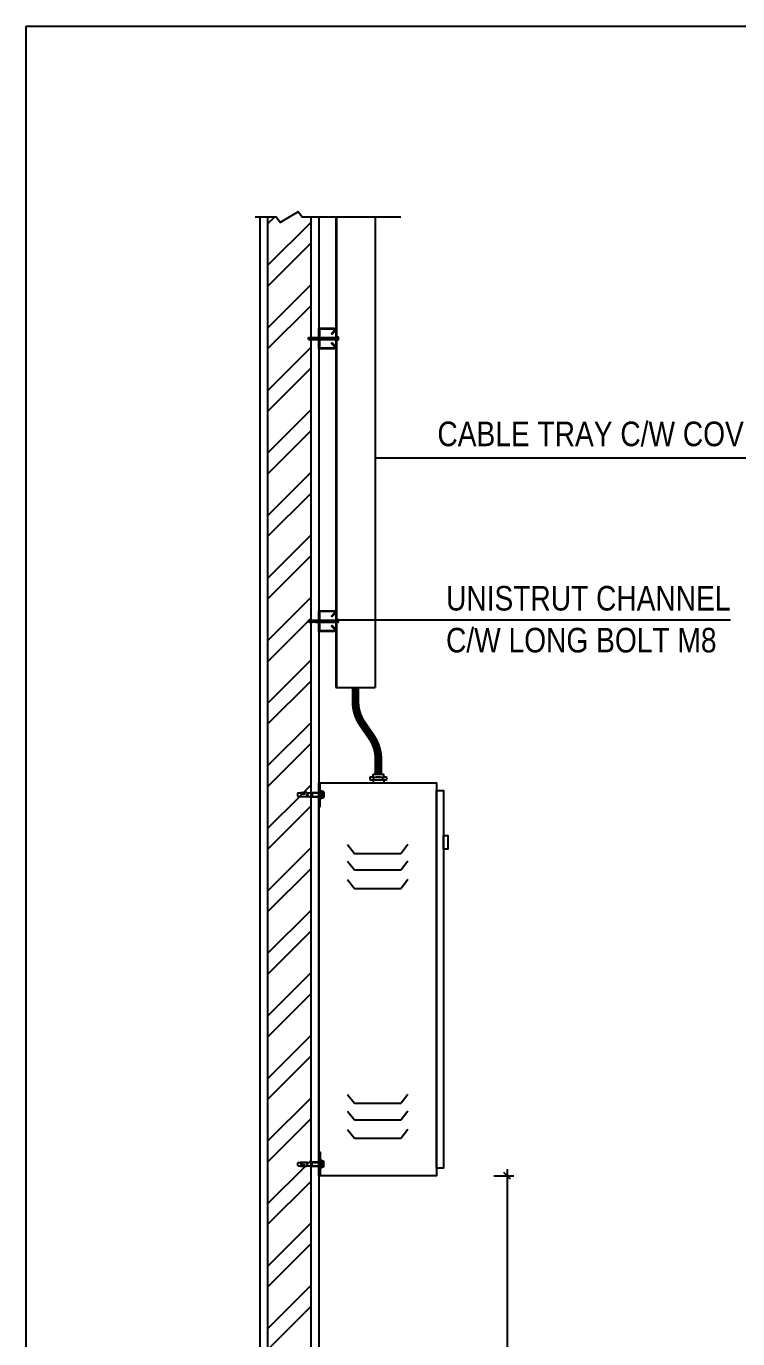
# Model space of a CAD drawing. Header units: inches. Extents: x -259 to 18436, y -3316 to 2573.
# Drawn here: x -259 to 812, y 596 to 2573 of the extents above; entities that cross this region are included whole.
import ezdxf
from ezdxf.lldxf.tags import DXFTag

# ---------------------------------------------------------------- set-up
doc = ezdxf.new("R2010")
doc.units = ezdxf.units.IN
doc.header["$MEASUREMENT"] = 0
doc.layers.get('Defpoints').update_dxf_attribs({"color": 250})
doc.layers.add('ARC - CONCRETE', color=4, linetype='Continuous')
doc.layers.add('TID-E-TEXT-1', color=15, linetype='Continuous')
doc.styles.add('ISO14', font='ARIALN.TTF')
doc.styles.get("Standard").update_dxf_attribs({"font": 'arial.ttf'})
doc.styles.add('TX-AN', font='ARIALN.TTF')
tags = doc.linetypes.add('HIDDEN', pattern=[0.375, 0.25, -0.125]).pattern_tags.tags
tags[6:7] = [DXFTag(74, 4), DXFTag(75, 0), DXFTag(340, '0'), DXFTag(46, 1.0), DXFTag(50, 0.0), DXFTag(44, 0.0), DXFTag(45, 0.0)]
tags[4:5] = [DXFTag(74, 4), DXFTag(75, 0), DXFTag(340, '0'), DXFTag(46, 1.0), DXFTag(50, 0.0), DXFTag(44, 0.0), DXFTag(45, 0.0)]
doc.dimstyles.get("Standard").update_dxf_attribs({"dimtxt": 0.18, "dimasz": 0.18, "dimexe": 0.18, "dimexo": 0.0625, "dimgap": 0.09, "dimtad": 1, "dimtih": 1, "dimtoh": 1, "dimdec": 4, "dimdsep": 46, "dimtxsty": 'Standard', "dimcen": 0.09, "dimazin": 3, "dimtfac": 1, "dimtdec": 4, "dimtmove": 0, "dimatfit": 3, "dimfxl": 1, "dimtolj": 1})
doc.dimstyles.new('TID-100', dxfattribs={"dimscale": 100, "dimtxt": 2.5, "dimasz": 1.3, "dimexe": 1, "dimexo": 0.625, "dimgap": 1, "dimtad": 1, "dimzin": 4, "dimdsep": 46, "dimtxsty": 'ISO14', "dimblk": 'OBLIQUE', "dimcen": 2.5, "dimdle": 1, "dimazin": 3, "dimtfac": 0.5, "dimtmove": 2, "dimatfit": 3, "dimfxl": 2, "dimfxlon": 1, "dimtolj": 1, "dimlwd": -1, "dimlwe": -1})

# ---------------------------------------------------------------- blocks, each defined once
blk = doc.blocks.new('_OBLIQUE')
at = {"color": 0, "linetype": 'ByBlock'}
blk.add_line((-0.5, -0.5), (0.5, 0.5), dxfattribs=at)
blk = doc.blocks.new('*D3')
at = {"color": 7}
for p, q in [((465, 851.4), (465, 39.2)), ((445, 841.4), (475, 841.4)), ((445, 49.2), (475, 49.2))]:
    blk.add_line(p, q, dxfattribs=at)
at = {"layer": 'Defpoints', "color": 0}
for p in [(389, 841.4), (389, 49.2), (465, 49.2)]:
    blk.add_point(p, dxfattribs=at)
at = {"color": 7, "xscale": 10, "yscale": 10, "zscale": 10}
for p, rotation in [((465, 841.4), 90), ((465, 49.2), 270)]:
    blk.add_blockref('_OBLIQUE', p, dxfattribs=dict(at, rotation=rotation))
at = {"color": 15, "insert": (442.3, 445.3), "char_height": 25, "attachment_point": 5, "rotation": 90, "style": 'ISO14'}
blk.add_mtext('\\A1;1000', dxfattribs=at)

msp = doc.modelspace()

# ---------------------------------------------------------------- hatches: boundary and pattern name
at = {"layer": 'ARC - CONCRETE'}
h = msp.add_hatch(dxfattribs=at)
h.set_pattern_fill('ANSI32', color=8, scale=177.6, style=0)
h.set_pattern_definition([(45, (-389.244, -3932.395), (-47.0933, 47.0933), []), (45, (-357.85, -3932.395), (-47.0933, 47.0933), [])])
edge = h.paths.add_edge_path()
edge.add_line((169.2235, 2285.2095), (104.1035, 2285.2095))
edge.add_line((104.1035, 2285.2095), (104.1035, 49.2467))
edge.add_line((104.1035, 49.2467), (169.2235, 49.2467))
edge.add_line((169.2235, 49.2467), (169.2235, 269.4229))
edge.add_line((169.2235, 269.4229), (165.6768, 269.4229))
edge.add_arc((167.1601, 270.8819), 2.0806, 82.6855811, 224.5261131, ccw=False)
edge.add_line((167.425, 272.9455), (167.425, 272.3409))
edge.add_line((167.425, 272.3409), (169.2235, 272.3409))
edge.add_line((169.2235, 272.3409), (169.2235, 562.2984))
edge.add_line((169.2235, 562.2984), (165.6768, 562.2984))
edge.add_arc((167.1601, 563.7574), 2.0806, 82.6855811, 224.5261131, ccw=False)
edge.add_line((167.425, 565.821), (167.425, 565.2163))
edge.add_line((167.425, 565.2163), (169.2235, 565.2163))
edge.add_line((169.2235, 565.2163), (169.2235, 856.4531))
edge.add_line((169.2235, 856.4531), (163.4895, 856.4531))
edge.add_line((163.4895, 856.4531), (163.4895, 855.7115))
edge.add_line((163.4895, 855.7115), (161.9956, 856.1992))
edge.add_line((161.9956, 856.1992), (152.7034, 856.1992))
edge.add_line((152.7034, 856.1992), (153.2418, 856.4531))
edge.add_line((153.2418, 856.4531), (150.0601, 856.4531))
edge.add_arc((153.2567, 859.1171), 4.1612, 140.1927147, 219.8072853, ccw=False)
edge.add_line((150.0601, 861.7811), (153.7865, 861.7811))
edge.add_line((153.7865, 861.7811), (153.7865, 862.035))
edge.add_line((153.7865, 862.035), (164.2585, 862.035))
edge.add_line((164.2585, 862.035), (164.2585, 861.7811))
edge.add_line((164.2585, 861.7811), (169.2235, 861.7811))
edge.add_line((169.2235, 861.7811), (169.2235, 1412.9331))
edge.add_line((169.2235, 1412.9331), (163.4895, 1412.9331))
edge.add_line((163.4895, 1412.9331), (163.4895, 1412.6792))
edge.add_line((163.4895, 1412.6792), (153.7865, 1412.6792))
edge.add_line((153.7865, 1412.6792), (153.7865, 1412.9331))
edge.add_line((153.7865, 1412.9331), (150.0601, 1412.9331))
edge.add_arc((153.2567, 1415.5971), 4.1612, 140.1927147, 219.8072853, ccw=False)
edge.add_line((150.0601, 1418.2611), (153.7865, 1418.2611))
edge.add_line((153.7865, 1418.2611), (153.7865, 1418.515))
edge.add_line((153.7865, 1418.515), (161.9956, 1418.515))
edge.add_line((161.9956, 1418.515), (164.2585, 1419.2537))
edge.add_line((164.2585, 1419.2537), (164.2585, 1418.2611))
edge.add_line((164.2585, 1418.2611), (169.2235, 1418.2611))
edge.add_line((169.2235, 1418.2611), (169.2235, 1675.3687))
edge.add_line((169.2235, 1675.3687), (165.6768, 1675.3687))
edge.add_arc((167.1601, 1676.8276), 2.0806, 82.6855811, 224.5261131, ccw=False)
edge.add_line((167.425, 1678.8913), (167.425, 1678.2866))
edge.add_line((167.425, 1678.2866), (169.2235, 1678.2866))
edge.add_line((169.2235, 1678.2866), (169.2235, 2100.9824))
edge.add_line((169.2235, 2100.9824), (165.6768, 2100.9824))
edge.add_arc((167.1601, 2102.4414), 2.0806, 82.6855811, 224.5261131, ccw=False)
edge.add_line((167.425, 2104.5051), (167.425, 2103.9004))
edge.add_line((167.425, 2103.9004), (169.2235, 2103.9004))
edge.add_line((169.2235, 2103.9004), (169.2235, 2285.2095))

# ---------------------------------------------------------------- linework, layer by layer
for p, q in [((206.8397, 2285.2095), (206.8397, 1577.0138)), ((266.0397, 2285.2095), (266.0397, 1577.0138)), ((182.3955, 2104.0398), (206.8397, 2104.0398)), ((182.3955, 2100.843), (206.8397, 2100.843)), ((182.3955, 1678.426), (206.8397, 1678.426)), ((182.3955, 1675.2292), (206.8397, 1675.2292)), ((206.8397, 1577.0138), (266.0397, 1577.0138)), ((262.9628, 1441.968), (262.9628, 1446.1774)), ((262.9628, 1446.1774), (278.9488, 1446.1774)), ((278.9488, 1441.968), (278.9488, 1446.1774)), ((262.9628, 1437.5665), (262.9628, 1433.3571)), ((264.1241, 1438.0725), (264.1241, 1441.4621)), ((277.7875, 1438.0725), (277.7875, 1441.4621)), ((278.9488, 1437.5665), (278.9488, 1433.3571)), ((183.707, 1416.179), (184.3972, 1416.4035)), ((185.705, 1415.0152), (185.0149, 1414.7907)), ((185.6547, 1417.9519), (188.3311, 1417.9519)), ((185.6547, 1413.2423), (188.3311, 1413.2423)), ((183.707, 858.5352), (184.3972, 858.3107)), ((185.705, 859.699), (185.0149, 859.9235)), ((185.6547, 861.4719), (188.3311, 861.4719)), ((185.6547, 856.7623), (188.3311, 856.7623))]:
    msp.add_line(p, q)
at = {"color": 8, "linetype": 'HIDDEN', "ltscale": 0.25}
for p, q in [((208.0237, 2285.2095), (208.0237, 1577.0138)), ((165.5618, 2103.7734), (167.425, 2103.7734)), ((165.5618, 2101.1094), (167.425, 2101.1094)), ((167.425, 2102.7906), (167.425, 2103.9004)), ((167.425, 2103.9004), (172.2765, 2103.9004)), ((168.6719, 2102.2025), (167.425, 2102.7906)), ((168.6719, 2101.826), (167.425, 2101.2379)), ((167.425, 2100.9824), (167.425, 2101.2379)), ((167.425, 2100.9824), (171.5296, 2100.9824)), ((170.8677, 2102.0143), (168.6719, 2102.2025)), ((170.8677, 2102.0143), (168.6719, 2101.826)), ((172.2765, 2103.346), (171.5296, 2103.1021)), ((172.2765, 2102.8583), (171.5296, 2103.1021)), ((172.2765, 2100.7386), (171.5296, 2100.9824)), ((172.2765, 2100.7386), (172.2765, 2103.9004)), ((172.2765, 2103.7734), (181.0635, 2103.7734)), ((172.661, 2103.4364), (172.2765, 2103.4364)), ((172.661, 2101.4302), (172.2765, 2101.4302)), ((172.2765, 2101.1094), (181.0635, 2101.1094)), ((172.661, 2101.1094), (172.661, 2103.7734)), ((176.0492, 2104.0398), (181.0635, 2104.0398)), ((176.0492, 2100.843), (176.0492, 2104.0398)), ((176.0492, 2100.843), (181.0635, 2100.843)), ((182.3955, 2103.7734), (206.8397, 2103.7734)), ((182.3955, 2101.1094), (206.8397, 2101.1094)), ((208.3396, 2102.1505), (208.6847, 2102.0382)), ((209.3386, 2102.7324), (208.9935, 2102.8446)), ((209.3135, 2103.6188), (210.537, 2103.6188)), ((209.3135, 2101.264), (210.537, 2101.264)), ((165.5618, 1678.1596), (167.425, 1678.1596)), ((165.5618, 1675.4956), (167.425, 1675.4956)), ((167.425, 1677.1768), (167.425, 1678.2866)), ((167.425, 1678.2866), (172.2765, 1678.2866)), ((168.6719, 1676.5887), (167.425, 1677.1768)), ((168.6719, 1676.2123), (167.425, 1675.6241)), ((167.425, 1675.3687), (167.425, 1675.6241)), ((167.425, 1675.3687), (171.5296, 1675.3687)), ((170.8677, 1676.4005), (168.6719, 1676.5887)), ((170.8677, 1676.4005), (168.6719, 1676.2123)), ((172.2765, 1677.7322), (171.5296, 1677.4883)), ((172.2765, 1677.2445), (171.5296, 1677.4883)), ((172.2765, 1675.1248), (171.5296, 1675.3687)), ((172.2765, 1675.1248), (172.2765, 1678.2866)), ((172.2765, 1678.1596), (181.0635, 1678.1596)), ((172.661, 1677.8226), (172.2765, 1677.8226)), ((172.661, 1675.8164), (172.2765, 1675.8164)), ((172.2765, 1675.4956), (181.0635, 1675.4956)), ((172.661, 1675.4956), (172.661, 1678.1596)), ((176.0492, 1678.426), (181.0635, 1678.426)), ((176.0492, 1675.2292), (176.0492, 1678.426)), ((176.0492, 1675.2292), (181.0635, 1675.2292)), ((182.3955, 1678.1596), (206.8397, 1678.1596)), ((182.3955, 1675.4956), (206.8397, 1675.4956)), ((208.3396, 1676.5367), (208.6847, 1676.4244)), ((209.3386, 1677.1186), (208.9935, 1677.2308)), ((209.3135, 1678.005), (210.537, 1678.005)), ((209.3135, 1675.6502), (210.537, 1675.6502)), ((150.0601, 1418.2611), (153.7865, 1418.2611)), ((150.0601, 1412.9331), (153.7865, 1412.9331)), ((153.7865, 1418.515), (153.7865, 1418.0042)), ((153.7865, 1418.515), (161.9956, 1418.515)), ((156.2803, 1416.8279), (153.7865, 1418.0042)), ((156.2803, 1416.075), (153.7865, 1414.8987)), ((153.7865, 1414.8987), (153.7865, 1412.6792)), ((153.7865, 1412.6792), (163.4895, 1412.6792)), ((160.6718, 1416.4514), (156.2803, 1416.8279)), ((160.6718, 1416.4514), (156.2803, 1416.075)), ((163.4895, 1419.0027), (161.9956, 1418.515)), ((163.4895, 1414.7633), (161.9956, 1414.2757)), ((163.4895, 1413.788), (161.9956, 1414.2757)), ((163.4895, 1419.0027), (163.4895, 1412.6792)), ((163.4895, 1418.2611), (181.0635, 1418.2611)), ((164.2585, 1417.6196), (163.4895, 1417.6196)), ((164.2585, 1413.6072), (163.4895, 1413.6072)), ((163.4895, 1412.9331), (181.0635, 1412.9331)), ((164.2585, 1418.2611), (164.2585, 1412.9331)), ((171.0348, 1418.7939), (181.0635, 1418.7939)), ((171.0348, 1418.7939), (171.0348, 1412.4003)), ((171.0348, 1412.4003), (181.0635, 1412.4003)), ((150.0601, 861.7811), (153.7865, 861.7811)), ((150.0601, 856.4531), (153.7865, 856.4531)), ((153.7865, 859.8155), (153.7865, 862.035)), ((153.7865, 862.035), (163.4895, 862.035)), ((156.2803, 858.6392), (153.7865, 859.8155)), ((156.2803, 857.8863), (153.7865, 856.71)), ((153.7865, 856.1992), (153.7865, 856.71)), ((153.7865, 856.1992), (161.9956, 856.1992)), ((160.6718, 858.2628), (156.2803, 858.6392)), ((160.6718, 858.2628), (156.2803, 857.8863)), ((163.4895, 860.9262), (161.9956, 860.4385)), ((163.4895, 859.9509), (161.9956, 860.4385)), ((163.4895, 855.7115), (161.9956, 856.1992)), ((163.4895, 855.7115), (163.4895, 862.035)), ((163.4895, 861.7811), (181.0635, 861.7811)), ((164.2585, 861.107), (163.4895, 861.107)), ((164.2585, 857.0946), (163.4895, 857.0946)), ((163.4895, 856.4531), (181.0635, 856.4531)), ((164.2585, 856.4531), (164.2585, 861.7811)), ((171.0348, 862.3139), (181.0635, 862.3139)), ((171.0348, 855.9203), (171.0348, 862.3139)), ((171.0348, 855.9203), (181.0635, 855.9203))]:
    msp.add_line(p, q, dxfattribs=at)
at = {"color": 8}
for p, q in [((224.6004, 1340.2389), (234.8721, 1327.0384)), ((234.8721, 1327.0384), (305.3066, 1327.0384)), ((315.5783, 1340.2389), (305.3066, 1327.0384)), ((224.6004, 1315.2304), (234.8721, 1302.0299)), ((315.5783, 1315.2304), (305.3066, 1302.0299)), ((224.6004, 1287.5894), (234.8721, 1274.3889)), ((234.8721, 1302.0299), (305.3066, 1302.0299)), ((315.5783, 1287.5894), (305.3066, 1274.3889)), ((234.8721, 1274.3889), (305.3066, 1274.3889)), ((224.6004, 964.0415), (234.8721, 950.841)), ((234.8721, 950.841), (305.3066, 950.841)), ((315.5783, 964.0415), (305.3066, 950.841)), ((224.6004, 939.033), (234.8721, 925.8325)), ((315.5783, 939.033), (305.3066, 925.8325)), ((224.6004, 911.392), (234.8721, 898.1915)), ((234.8721, 925.8325), (305.3066, 925.8325)), ((315.5783, 911.392), (305.3066, 898.1915)), ((234.8721, 898.1915), (305.3066, 898.1915))]:
    msp.add_line(p, q, dxfattribs=at)
for points in [[(-259.4178, 2572.5834), (4531.4391, 2572.5834), (4531.4391, -371.4802), (-259.4178, -371.4802)], [(181.0635, 1433.3571), (358.6635, 1433.3571), (358.6635, 841.3571), (181.0635, 841.3571)], [(181.0635, 1397.8371), (183.0751, 1397.8371), (183.0751, 1433.3571), (181.0635, 1433.3571)], [(183.8362, 1421.3057), (183.8362, 1409.8885), (183.0751, 1409.8885), (183.0751, 1421.3057)], [(358.6635, 1421.5171), (369.0792, 1421.5171), (369.0792, 853.1971), (358.6635, 853.1971)], [(369.0792, 1353.8133), (375.5407, 1353.8133), (375.5407, 1333.5857), (369.0792, 1333.5857)], [(181.0635, 876.8771), (183.0751, 876.8771), (183.0751, 841.3571), (181.0635, 841.3571)], [(183.8362, 853.4085), (183.8362, 864.8257), (183.0751, 864.8257), (183.0751, 853.4085)]]:
    msp.add_lwpolyline(points, close=True)
for points in [[(304.8391, 2285.2095), (156.1787, 2285.2095), (150.2587, 2293.3495), (123.0684, 2277.0695), (117.1484, 2285.2095), (85.5087, 2285.2095)], [(258.1503, 1441.4621), (258.1503, 1441.4621), (258.1503, 1438.0725)], [(261.1372, 1441.968), (280.7744, 1441.968)], [(261.1372, 1437.5665), (280.7744, 1437.5665)], [(283.7613, 1438.0725), (283.7613, 1441.4621)], [(184.3254, 1416.3801), (184.3254, 1421.3057), (185.0866, 1421.3057), (185.0866, 1418.6296)], [(185.0866, 1414.8141), (185.0866, 1409.8885), (184.3254, 1409.8885), (184.3254, 1412.5646)], [(188.3311, 1420.3067), (185.6547, 1420.3067), (185.6547, 1410.8875), (188.3311, 1410.8875)], [(188.7994, 1419.1293), (188.7994, 1412.0649)], [(185.0866, 859.9001), (185.0866, 864.8257), (184.3254, 864.8257), (184.3254, 862.1496)], [(184.3254, 858.3341), (184.3254, 853.4085), (185.0866, 853.4085), (185.0866, 856.0846)], [(188.3311, 854.4075), (185.6547, 854.4075), (185.6547, 863.8267), (188.3311, 863.8267)], [(188.7994, 855.5849), (188.7994, 862.6493)]]:
    msp.add_lwpolyline(points)
for points in [[(204.6197, 2088.205, 0.65198182), (205.2753, 2089.692), (200.5574, 2094.8561), (201.5408, 2095.7545), (206.2586, 2090.5904, -0.65198182), (204.6197, 2086.873), (181.0635, 2086.873), (181.0635, 2118.0098), (204.6197, 2118.0098, -0.65198182), (206.2586, 2114.2924), (201.5408, 2109.1283), (200.5574, 2110.0267), (205.2753, 2115.1909, 0.65198182), (204.6197, 2116.6778), (182.3955, 2116.6778), (182.3955, 2088.205)], [(204.6197, 1662.5913, 0.65198182), (205.2753, 1664.0782), (200.5574, 1669.2423), (201.5408, 1670.1407), (206.2586, 1664.9766, -0.65198182), (204.6197, 1661.2593), (181.0635, 1661.2593), (181.0635, 1692.396), (204.6197, 1692.396, -0.65198182), (206.2586, 1688.6786), (201.5408, 1683.5145), (200.5574, 1684.4129), (205.2753, 1689.5771, 0.65198182), (204.6197, 1691.064), (182.3955, 1691.064), (182.3955, 1662.5913)]]:
    msp.add_lwpolyline(points, format="xyb", close=True)
at = {"color": 8, "linetype": 'HIDDEN', "ltscale": 0.25}
for points in [[(208.4042, 2099.5871), (208.4042, 2105.2957), (208.0237, 2105.2957), (208.0237, 2099.5871)], [(208.4042, 1673.9733), (208.4042, 1679.6819), (208.0237, 1679.6819), (208.0237, 1673.9733)]]:
    msp.add_lwpolyline(points, close=True, dxfattribs=at)
for points in [[(209.0294, 2102.8329), (209.0294, 2105.2957), (208.6488, 2105.2957), (208.6488, 2103.9577)], [(208.6488, 2102.0499), (208.6488, 2099.5871), (209.0294, 2099.5871), (209.0294, 2100.9252)], [(210.537, 2100.0866), (209.3135, 2100.0866), (209.3135, 2104.7962), (210.537, 2104.7962)], [(210.7711, 2100.6753), (210.7711, 2104.2075)], [(209.0294, 1677.2192), (209.0294, 1679.6819), (208.6488, 1679.6819), (208.6488, 1678.3439)], [(208.6488, 1676.4361), (208.6488, 1673.9733), (209.0294, 1673.9733), (209.0294, 1675.3114)], [(210.537, 1674.4728), (209.3135, 1674.4728), (209.3135, 1679.1824), (210.537, 1679.1824)], [(210.7711, 1675.0615), (210.7711, 1678.5937)]]:
    msp.add_lwpolyline(points, dxfattribs=at)
at = {"const_width": 11.84}
msp.add_lwpolyline([(236.4397, 1577.0138), (236.4397, 1555.7559, 0.152179796), (246.9167, 1522.1298), (260.4787, 1502.479, -0.152179796), (270.9558, 1468.8529), (270.9558, 1446.1774)], format="xyb", dxfattribs=at)
at = {"color": 8, "linetype": 'HIDDEN', "ltscale": 0.25}
for centre, radius, start, end in [((167.1601, 2102.4414), 2.0806, 140.1927147, 219.8072853), ((201.5002, 2104.2508), 7.1546, 342.9284345, 357.6516201), ((215.7975, 2100.632), 7.1546, 161.9858906, 177.6516201), ((201.8808, 2104.2508), 7.1546, 341.9858906, 357.6516201), ((216.178, 2100.632), 7.1546, 162.9284345, 177.6516201), ((209.9139, 2104.2075), 0.8572, 316.626601, 43.373399), ((207.6934, 2102.4414), 3.0777, 337.5080071, 22.4919929), ((209.9139, 2100.6753), 0.8572, 316.626601, 43.373399), ((167.1601, 1676.8276), 2.0806, 140.1927147, 219.8072853), ((201.5002, 1678.637), 7.1546, 342.9284345, 357.6516201), ((215.7975, 1675.0182), 7.1546, 161.9858906, 177.6516201), ((201.8808, 1678.637), 7.1546, 341.9858906, 357.6516201), ((216.178, 1675.0182), 7.1546, 162.9284345, 177.6516201), ((209.9139, 1678.5937), 0.8572, 316.626601, 43.373399), ((207.6934, 1676.8276), 3.0777, 337.5080071, 22.4919929), ((209.9139, 1675.0615), 0.8572, 316.626601, 43.373399), ((153.2567, 1415.5971), 4.1612, 140.1927147, 219.8072853), ((153.2567, 859.1171), 4.1612, 140.1927147, 219.8072853)]:
    msp.add_arc(centre, radius, start, end, dxfattribs=at)
for centre, radius, start, end in [((261.1372, 1432.8986), 9.0694, 70.7713356, 109.2286644), ((261.1372, 1446.6359), 9.0694, 250.7713356, 289.2286644), ((270.9558, 1395.5932), 46.3748, 81.5286452, 98.4713548), ((270.9558, 1483.9413), 46.3748, 261.5286452, 278.4713548), ((280.7744, 1432.8986), 9.0694, 70.7713356, 109.2286644), ((280.7744, 1446.6359), 9.0694, 250.7713356, 289.2286644), ((170.0282, 1411.9783), 14.3093, 2.3483799, 17.0715655), ((198.6227, 1419.2159), 14.3093, 182.3483799, 198.0141094), ((170.7893, 1411.9783), 14.3093, 2.3483799, 18.0141094), ((199.3839, 1419.2159), 14.3093, 182.3483799, 197.0715655), ((187.0849, 1419.1293), 1.7144, 316.626601, 43.373399), ((182.6439, 1415.5971), 6.1554, 337.5080071, 22.4919929), ((187.0849, 1412.0649), 1.7144, 316.626601, 43.373399), ((170.0282, 862.7359), 14.3093, 342.9284345, 357.6516201), ((198.6227, 855.4983), 14.3093, 161.9858906, 177.6516201), ((170.7893, 862.7359), 14.3093, 341.9858906, 357.6516201), ((199.3839, 855.4983), 14.3093, 162.9284345, 177.6516201), ((187.0849, 862.6493), 1.7144, 316.626601, 43.373399), ((182.6439, 859.1171), 6.1554, 337.5080071, 22.4919929), ((187.0849, 855.5849), 1.7144, 316.626601, 43.373399)]:
    msp.add_arc(centre, radius, start, end)
at = {"layer": 'ARC - CONCRETE'}
for p, q in [((92.2635, 2285.2095), (92.2635, 49.2467)), ((181.0635, 2285.2095), (181.0635, 49.2467))]:
    msp.add_line(p, q, dxfattribs=at)
at = {"layer": 'ARC - CONCRETE', "color": 8}
for p, q in [((104.1035, 2285.2095), (104.1035, 49.2467)), ((169.2235, 2285.2095), (169.2235, 49.2467))]:
    msp.add_line(p, q, dxfattribs=at)

# ---------------------------------------------------------------- texts
at = {"layer": 'TID-E-TEXT-1', "style": 'TX-AN'}
for s, p in [('CABLE TRAY C/W COVER', (359.9026, 1940.2338)), ('UNISTRUT CHANNEL', (372.8804, 1692.7374)), ('C/W LONG BOLT M8', (372.8804, 1629.6548))]:
    msp.add_text(s, height=37, dxfattribs=at).set_placement(p)

# ---------------------------------------------------------------- dimensions: what is measured, and where the dimension line sits
dim = msp.add_linear_dim(base=(465.0241, 49.2467), p1=(389.019, 841.3571), p2=(389.019, 49.2467), angle=90, text='1000', dimstyle='TID-100', override={"dimscale": 10, "dimasz": 1, "dimexo": 1, "dimarcsym": 1})
dim.commit()
dim.dimension.update_dxf_attribs({"geometry": '*D3', "text_midpoint": (442.2598, 445.3019)})

# ---------------------------------------------------------------- leaders
at = {"has_arrowhead": 0}
for points in [[(266.0397, 1922.6041), (879.6836, 1922.6041)], [(210.7711, 1678.5937), (801.3564, 1678.5937)]]:
    msp.add_leader(points, dimstyle='Standard', override={"dimscale": 1.5, "dimasz": 20, "dimgap": 15}, dxfattribs=at)

doc.saveas('drawing.dxf')
